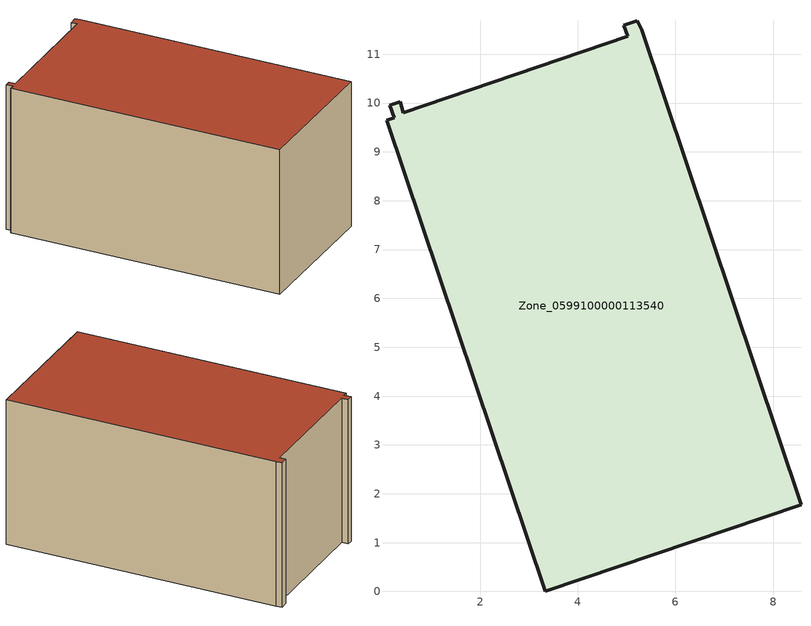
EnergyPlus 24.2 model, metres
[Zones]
Zone_0599100000113540
 floor ground (C_G): 5.22,11.69 5.31,11.5 8.57,1.78 3.33,0 0.08,9.65 0.24,9.7 0.15,9.95 0.36,10.03 0.43,9.8 5.02,11.37 4.94,11.59 z0
 wall outside (C_F): 5.31,11.5 5.22,11.69 4.94,11.59 5.02,11.37 0.43,9.8 0.36,10.03 0.15,9.95 0.24,9.7 0.08,9.65 3.33,0 8.57,1.78 5.31,11.5 z0:5.55
 roof outside (C_R): 0.08,9.65 3.33,0 8.57,1.78 5.31,11.5 5.22,11.69 4.94,11.59 5.02,11.37 0.43,9.8 0.36,10.03 0.15,9.95 0.24,9.7 z5.55
[BUILDING]
Pand.0599100000113540: North Axis=0; Terrain=City; Loads Convergence Tolerance Value=0.04; Temperature Convergence Tolerance Value=0.4; Solar Distribution=FullExterior; Maximum Number of Warmup Days=25; Minimum Number of Warmup Days=1
[Site:Location]
Rotterdam.The.Hague.AP_ZH_NLD Design_Conditions: Latitude=51.96; Longitude=4.45; Time Zone=1; Elevation=-4.5
[SITE:GROUNDTEMPERATURE:BUILDINGSURFACE]
18, 18, 18, 18, 18, 18, 18, 18, 18, 18, 18, 18
[MATERIAL] Thermal Absorptance=0.9; Solar Absorptance=0.7; Visible Absorptance=0.7
Name | Roughness | Thickness | Conductivity | Density | Specific Heat
G.TC.1946-1964 | MediumSmooth | 0.15 | 1 | 540 | 1210
F.TC.1946-1964 | Rough | 0.3 | 0.857143 | 1920 | 840
R.TC.1946-1964 | MediumRough | 0.2 | 0.235294 | 1500 | 1000
[CONSTRUCTION]
C_G: G.TC.1946-1964
C_F: F.TC.1946-1964
C_R: R.TC.1946-1964
[ZONE]
Zone_0599100000113540: Type=1; Multiplier=1; Ceiling Height=Autocalculate; Volume=Autocalculate; Floor Area=autocalculate; Part of Total Floor Area=Yes
[ZONEINFILTRATION:DESIGNFLOWRATE]
Infil_Zone_0599100000113540: Zone or ZoneList or Space or SpaceList=Zone_0599100000113540; Schedule=AlwaysOn; Design Flow Rate Calculation Method=Flow/Area; Flow Rate per Floor Area=0.003; Constant Term Coefficient=1; Temperature Term Coefficient=0; Velocity Term Coefficient=0; Velocity Squared Term Coefficient=0
[HVACTEMPLATE:ZONE:IDEALLOADSAIRSYSTEM]
Zone_0599100000113540: Maximum Heating Supply Air Temperature=50; Minimum Cooling Supply Air Temperature=13; Maximum Heating Supply Air Humidity Ratio=0.0156; Minimum Cooling Supply Air Humidity Ratio=0.0077; Heating Limit=NoLimit; Cooling Limit=NoLimit; Dehumidification Control Type=ConstantSensibleHeatRatio; Cooling Sensible Heat Ratio=0.7; Dehumidification Setpoint=60; Humidification Control Type=None; Humidification Setpoint=30; Outdoor Air Method=None; Outdoor Air Flow Rate per Person=0.00944; Outdoor Air Flow Rate per Zone Floor Area=0; Outdoor Air Flow Rate per Zone=0; Demand Controlled Ventilation Type=None; Outdoor Air Economizer Type=NoEconomizer; Heat Recovery Type=None; Sensible Heat Recovery Effectiveness=0.7; Latent Heat Recovery Effectiveness=0.65
[ZONECONTROL:THERMOSTAT]
ThermostatControl_Zone_0599100000113540: Zone or ZoneList=Zone_0599100000113540; Control Type Schedule=DualSetpointControlType; Control 1=Thermostat_Zone_0599100000113540; Temperature Difference Between Cutout And Setpoint=0
[THERMOSTATSETPOINT:DUALSETPOINT]
Thermostat_Zone_0599100000113540: Heating Setpoint Temperature Schedule=HeatingSetpoint_Zone_0599100000113540; Cooling Setpoint Temperature Schedule=CoolingSetpoint_Zone_0599100000113540
[SCHEDULE:COMPACT]
HeatingSetpoint_Zone_0599100000113540: Through: 12/31, For: AllDays, Until: 24:00, 21
CoolingSetpoint_Zone_0599100000113540: Through: 12/31, For: AllDays, Until: 24:00, 24
DualSetpointControlType: Through: 12/31, For: AllDays, Until: 24:00, 4
AlwaysOn: Through: 12/31, For: AllDays, Until: 24:00, 1
